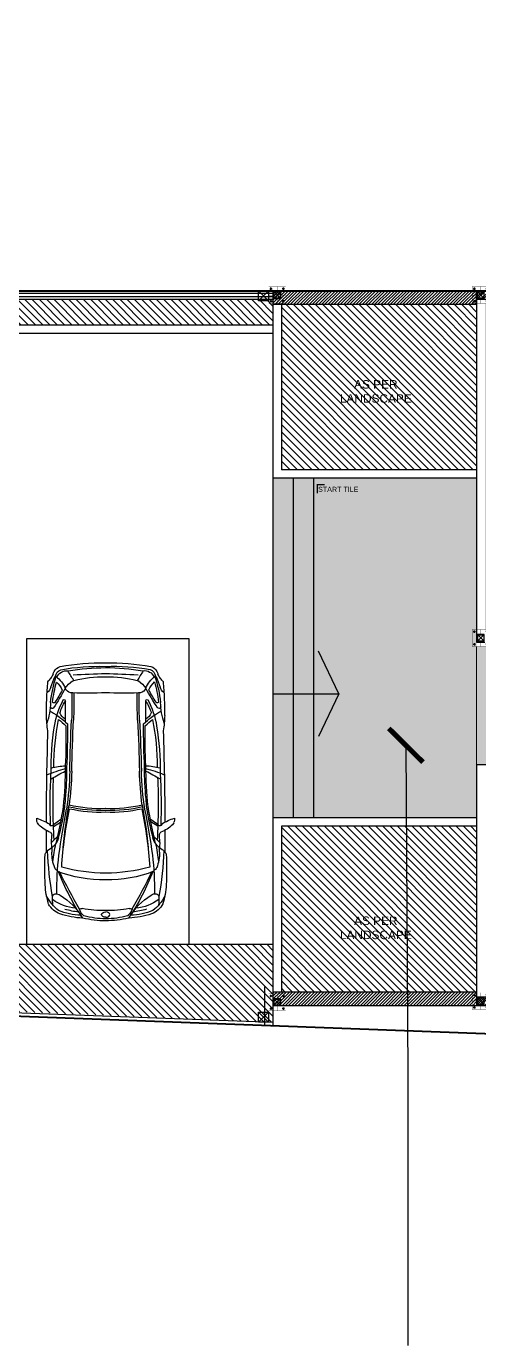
# Model space of a CAD drawing. Header units: metres. Extents: x 494 to 1845, y -666 to 1061.
# Drawn here: x 1685.79 to 1692.46, y 198.57 to 218 of the extents above; entities that cross this region are included whole.
import ezdxf

# ---------------------------------------------------------------- set-up
doc = ezdxf.new("R2010")
doc.units = ezdxf.units.M
doc.header["$MEASUREMENT"] = 0
doc.linetypes.add('1', pattern=[0])
doc.linetypes.add('HIDDEN', pattern=[0.375, 0.25, -0.125])
doc.layers.get('Defpoints').update_dxf_attribs({"color": 12})
for name, color, linetype in [('0 @ 1', 7, 'Continuous'), ('BASE PLATE', 3, 'Continuous'), ('COLUMN', 1, 'Continuous'), ('PLOT - SURVEY', 1, '1'), ('SCPL HIDDEN', 8, 'HIDDEN'), ('TILES', 4, '1'), ('VDA-PARKING', 252, 'Continuous'), ('VDA-TEXT', 250, '1'), ('VDA-WALL BELOW', 8, 'Continuous')]:
    doc.layers.add(name, color=color, linetype=linetype)
for name, color, linetype, lineweight in [('01 WALL', 7, 'Continuous', 25), ('A-Wall Hatch', 8, 'Continuous', 9), ('ARCHITECTURAL COMMENTS', 2, 'Continuous', 30), ('DIMENSION', 8, 'Continuous', 5), ('Grid', 1, 'Continuous', 25), ('SCPL_BOLTS', 11, 'Continuous', 15), ('SCPL_ST PLATE', 222, 'Continuous', 0), ('VDA-HATCH', 8, 'Continuous', 9), ('VDA-WALL', 250, 'Continuous', 25)]:
    doc.layers.add(name, color=color, linetype=linetype, lineweight=lineweight)
doc.styles.add('arial', font='arial.ttf', dxfattribs={"height": 0.3})
doc.styles.add('RS', font='GOTHIC.TTF')
doc.dimstyles.new('SMALL', dxfattribs={"dimtxt": 0.16, "dimasz": 0.05, "dimexe": 0, "dimexo": 0, "dimgap": 0.05, "dimtad": 0, "dimdec": 1, "dimzin": 0, "dimdsep": 46, "dimtxsty": 'RS', "dimblk": 'ARCHTICK', "dimcen": 2.5, "dimclrd": 256, "dimclre": 256, "dimclrt": 5, "dimadec": 0, "dimazin": 0, "dimtfac": 1, "dimtofl": 0, "dimtmove": 0, "dimatfit": 3, "dimldrblk": 'ARCHTICK', "dimfxl": 0, "dimtolj": 1, "dimtzin": 0, "dimarcsym": 0})
doc.dimstyles.new('SMALL-1', dxfattribs={"dimtxt": 0.16, "dimasz": 0.035, "dimexe": 0, "dimexo": 0.1, "dimgap": 0.05, "dimtad": 1, "dimzin": 0, "dimdsep": 46, "dimtxsty": 'RS', "dimblk": 'DOT', "dimcen": 2.5, "dimclrd": 256, "dimclre": 256, "dimclrt": 5, "dimadec": 0, "dimazin": 0, "dimtfac": 1, "dimtdec": 3, "dimtofl": 0, "dimtmove": 0, "dimatfit": 3, "dimfxl": 0, "dimtolj": 1, "dimtzin": 0, "dimarcsym": 0})
pattern_1 = [(315, (290.3067, -66.29624), (0.053916892, 0.053916892), [])]

# ---------------------------------------------------------------- blocks, each defined once
blk = doc.blocks.new('athath')
at = {"layer": 'BASE PLATE', "const_width": 0.004}
blk.add_lwpolyline([(382058.464, 2057488.134), (382058.714, 2057488.134), (382058.714, 2057487.884), (382058.464, 2057487.884)], close=True, dxfattribs=at)
at = {"layer": 'COLUMN', "color": 5, "lineweight": 30}
for p, q in [((382058.639, 2057488.059), (382058.539, 2057487.959)), ((382058.639, 2057487.959), (382058.539, 2057488.059))]:
    blk.add_line(p, q, dxfattribs=at)
blk.add_lwpolyline([(382058.539, 2057488.059), (382058.539, 2057487.959), (382058.639, 2057487.959), (382058.639, 2057488.059)], close=True, dxfattribs=at)
at = {"layer": 'Grid', "color": 5, "const_width": 0.002}
blk.add_lwpolyline([(382058.539, 2057488.059), (382058.639, 2057488.059), (382058.639, 2057487.959), (382058.539, 2057487.959)], close=True, dxfattribs=at)
at = {"layer": 'Grid', "color": 5}
blk.add_lwpolyline([(382058.542, 2057488.056), (382058.636, 2057488.056), (382058.636, 2057487.962), (382058.542, 2057487.962)], close=True, dxfattribs=at)
at = {"layer": 'SCPL HIDDEN'}
for p, q in [((382058.513, 2057488.102), (382058.479, 2057488.102)), ((382058.496, 2057488.119), (382058.496, 2057488.085)), ((382058.665, 2057488.102), (382058.699, 2057488.102)), ((382058.682, 2057488.119), (382058.682, 2057488.085)), ((382058.513, 2057487.916), (382058.479, 2057487.916)), ((382058.496, 2057487.899), (382058.496, 2057487.933)), ((382058.665, 2057487.916), (382058.699, 2057487.916)), ((382058.682, 2057487.899), (382058.682, 2057487.933))]:
    blk.add_line(p, q, dxfattribs=at)
at = {"layer": 'SCPL_BOLTS'}
for centre in [(382058.496, 2057488.102), (382058.682, 2057488.102), (382058.496, 2057487.916), (382058.682, 2057487.916)]:
    blk.add_circle(centre, 0.0103, dxfattribs=at)
at = {"layer": 'SCPL_ST PLATE', "const_width": 0.002}
for points in [[(382058.464, 2057488.012), (382058.464, 2057488.005), (382058.539, 2057488.005), (382058.539, 2057488.012)], [(382058.586, 2057488.134), (382058.593, 2057488.134), (382058.593, 2057488.059), (382058.586, 2057488.059)], [(382058.639, 2057488.005), (382058.639, 2057488.012), (382058.714, 2057488.012), (382058.714, 2057488.005)], [(382058.586, 2057487.884), (382058.593, 2057487.884), (382058.593, 2057487.959), (382058.586, 2057487.959)]]:
    blk.add_lwpolyline(points, close=True, dxfattribs=at)
blk = doc.blocks.new('_ArchTick')
at = {"color": 0, "linetype": 'ByBlock', "const_width": 0.15}
blk.add_lwpolyline([(-0.5, -0.5), (0.5, 0.5)], dxfattribs=at)
blk = doc.blocks.new('P1')
at = {"layer": 'VDA-PARKING'}
for p, q in [((0, 4.5), (2.4, 4.5)), ((0, 0), (0, 4.5)), ((2.4, 4.5), (2.4, 0)), ((2.4, 0), (0, 0))]:
    blk.add_line(p, q, dxfattribs=at)
at = {"layer": 'VDA-PARKING', "color": 8, "extrusion": (1.91705e-10, -0.000389212, 1)}
for p, q in [((0.457, 2.915), (0.372, 3.002, 0)), ((0.372, 3.002), (0.375, 2.898, 0)), ((1.88, 2.913), (1.965, 3.001, 0)), ((1.965, 3.001), (1.962, 2.897, 0)), ((0.399, 2.737), (0.51, 2.657, -0.001)), ((0.4, 2.764), (0.502, 2.7, -0.001)), ((1.937, 2.736), (1.826, 2.656, -0.001)), ((1.936, 2.763), (1.834, 2.699, -0.001))]:
    blk.add_line(p, q, dxfattribs=at)
for centre, radius, start, end in [((3.979, 2.04, -0.002), 3.772, 146.6191, 158.4909), ((0.892, 2.836, -0.002), 1.281, 92.7885, 108.0445), ((-0.027, 4.62, -0.002), 0.994, 301.9765, 329.477), ((1.193, 2.502, -0.002), 1.654, 90.7964, 102.6895), ((0.854, 4.062, -0.002), 0.0196, 105.8288, 154.5794), ((1.168, 2.954, -0.002), 1.171, 89.9376, 105.8288), ((1.143, 2.502, -0.002), 1.654, 77.2008, 89.094), ((1.169, 2.954, -0.002), 1.171, 74.0616, 89.9527), ((1.485, 4.062, -0.002), 0.0196, 25.3109, 74.0616), ((-1.644, 2.045, -0.002), 3.772, 21.3994, 33.2712), ((2.367, 4.618, -0.002), 0.994, 210.4133, 237.9139), ((1.445, 2.835, -0.002), 1.281, 71.8458, 87.1018), ((1.465, 3.555, -0.002), 1.19, 162.8092, 176.6212), ((0.896, 3.476, -0.002), 0.675, 128.5941, 152.2222), ((0.608, 3.758, -0.002), 0.317, 110.9327, 151.9874), ((0.785, 3.3, -0.002), 0.673, 95.1462, 126.3462), ((1.447, 3.82, -0.002), 1.061, 174.3363, 181.1523), ((0.81, 3.224, -0.002), 0.848, 90.5361, 113.2209), ((10.007, -1.278, -0.002), 10.62, 150.2954, 153.6878), ((0.971, 2.551, -0.002), 1.49, 97.7176, 105.6573), ((0.993, 3.911, -0.002), 0.223, 134.4498, 160.8123), ((0.808, 4.013, -0.002), 0.0381, 227.7847, 248.458), ((0.814, 4.029, -0.002), 0.055, 248.458, 280.7122), ((1.147, 2.268, -0.002), 1.736, 89.2525, 100.7122), ((1.189, 2.268, -0.002), 1.736, 79.1781, 90.6378), ((1.346, 3.911, -0.002), 0.223, 19.0781, 45.4406), ((1.525, 4.028, -0.002), 0.055, 259.1781, 291.4323), ((1.528, 3.224, -0.002), 0.848, 66.6694, 89.3542), ((1.531, 4.012, -0.002), 0.0381, 291.4323, 312.1056), ((-7.678, -1.261, -0.002), 10.62, 26.2026, 29.5949), ((1.365, 2.551, -0.002), 1.49, 74.2331, 82.1727), ((1.552, 3.299, -0.002), 0.673, 53.5441, 84.7441), ((1.731, 3.757, -0.002), 0.317, 27.903, 68.9577), ((1.442, 3.476, -0.002), 0.675, 27.6681, 51.2962), ((0.891, 3.82, -0.002), 1.061, 358.738, 5.554), ((0.873, 3.556, -0.002), 1.19, 3.2691, 17.0812), ((5.141, 2.935, -0.002), 4.832, 169.7118, 177.7895), ((0.428, 3.799, -0.002), 0.0412, 181.1523, 223.466), ((0.428, 3.8, -0.002), 0.0425, 223.466, 263.2575), ((0.436, 3.868, -0.002), 0.11, 263.2575, 304.968), ((5.169, 3.714, -0.002), 4.719, 179.4645, 186.3924), ((1.902, 3.866, -0.002), 0.11, 234.9223, 276.6328), ((-2.831, 3.722, -0.002), 4.719, 353.4979, 0.4259), ((1.91, 3.799, -0.002), 0.0425, 276.6328, 316.4243), ((1.911, 3.798, -0.002), 0.0412, 316.4243, 358.738), ((-2.804, 2.943, -0.002), 4.832, 2.1008, 10.1785), ((4.147, 3.397, -0.002), 3.876, 176.6212, 183.2691), ((1.125, 1.705, -0.002), 1.846, 88.6326, 111.1512), ((1.21, 1.705, -0.002), 1.846, 68.7391, 91.2578), ((-1.809, 3.403, -0.002), 3.876, 356.6212, 3.2691), ((0.932, 3.164, -0.002), 0.555, 157.786, 182.1379), ((0.476, 3.352, -0.002), 0.0629, 105.3626, 159.257), ((1.192, 0.807, -0.002), 2.646, 90.5448, 104.7008), ((6.442, 3.729, -0.002), 5.932, 183.502, 191.8762), ((1.141, 0.807, -0.002), 2.646, 75.1895, 89.3455), ((-4.103, 3.739, -0.002), 5.932, 348.0141, 356.3884), ((1.861, 3.35, -0.002), 0.0629, 20.6333, 74.5277), ((1.406, 3.164, -0.002), 0.555, 357.7524, 22.1043), ((0.313, 3.178, -0.002), 0.0364, 183.2691, 243.959), ((45.639, 2.786, -0.002), 45.343, 179.5461, 179.9508), ((0.138, 2.799, -0.002), 0.367, 30.9223, 61.7196), ((-1.043, 3.102, -0.002), 1.42, 359.0121, 1.6745), ((3.362, 3.632, -0.002), 2.992, 186.6719, 191.854), ((13.664, 5.043, -0.002), 13.314, 188.0072, 190.9665), ((6.504, 3.585, -0.002), 5.983, 184.0252, 190.9208), ((-4.166, 3.595, -0.002), 5.983, 348.9695, 355.8651), ((-11.323, 5.067, -0.002), 13.314, 348.9238, 351.8832), ((2.198, 2.797, -0.002), 0.367, 118.1707, 148.968), ((-1.023, 3.636, -0.002), 2.992, 348.0363, 353.2184), ((3.38, 3.098, -0.002), 1.42, 178.2158, 180.8782), ((2.024, 3.176, -0.002), 0.0364, 295.9313, 356.6212), ((-43.302, 2.871, -0.002), 45.343, 359.9396, 0.3443), ((8.8, 2.423, -0.002), 8.449, 175.5592, 176.0701), ((8.8, 2.423, -0.002), 8.407, 176.3245, 182.5982), ((-6.681, 1.307, -0.002), 7.317, 9.1773, 13.5155), ((0.333, 2.915, -0.002), 0.141, 8.5366, 30.9223), ((-3.983, 1.826, -0.002), 4.59, 8.3046, 13.985), ((6.318, 1.817, -0.002), 4.59, 165.9053, 171.5858), ((9.015, 1.292, -0.002), 7.317, 166.3748, 170.713), ((2.004, 2.913, -0.002), 0.141, 148.968, 171.3537), ((-6.464, 2.438, -0.002), 8.407, 357.2921, 3.5658), ((-6.464, 2.438, -0.002), 8.449, 3.8202, 4.3312), ((-0.113, 3.49, -0.002), 0.886, 287.5165, 300.6693), ((0.253, 2.672, -0.002), 0.0985, 134.2764, 156.896), ((0.535, 2.383, -0.002), 0.503, 111.1835, 134.2764), ((0.374, 2.724, -0.002), 0.0351, 106.1063, 174.2179), ((8.8, 2.423, -0.002), 8.449, 177.747, 183.0015), ((0.334, 2.889, -0.002), 0.0423, 298.0014, 12.5995), ((0.361, 2.713, -0.002), 0.045, 32.507, 86.2001), ((1.975, 2.711, -0.002), 0.045, 93.6902, 147.3833), ((2.003, 2.887, -0.002), 0.0423, 167.2908, 241.8889), ((1.962, 2.722, -0.002), 0.0351, 5.6724, 73.784), ((-6.464, 2.438, -0.002), 8.449, 356.8888, 2.1433), ((1.8, 2.381, -0.002), 0.503, 45.614, 68.7069), ((2.451, 3.487, -0.002), 0.886, 239.221, 252.3738), ((2.083, 2.671, -0.002), 0.0985, 22.9943, 45.614), ((0.227, 2.664, -0.002), 0.0753, 171.1277, 194.9458), ((0.298, 2.653, -0.002), 0.148, 156.896, 171.1277), ((45.639, 2.786, -0.002), 45.343, 180.1043, 181.8068), ((1.086, 0.468, -0.002), 2.063, 87.7114, 102.9428), ((1.086, 0.468, -0.002), 2.09, 87.7114, 102.4204), ((1.247, 0.468, -0.002), 2.09, 77.4699, 92.1789), ((1.247, 0.468, -0.002), 2.063, 76.9476, 92.1789), ((-43.302, 2.871, -0.002), 45.343, 358.0836, 359.786), ((2.038, 2.651, -0.002), 0.148, 8.7626, 22.9943), ((2.11, 2.662, -0.002), 0.0753, 344.9445, 8.7626), ((-5.472, 1.855, -0.002), 6.046, 0.1688, 5.8765), ((-0.687, 2.308, -0.002), 1.26, 2.2889, 8.3046), ((-3.708, 1.941, -0.002), 4.301, 359.5019, 5.5659), ((-4.006, 1.842, -0.002), 4.647, 1.3507, 8.2676), ((1.086, 0.468, -0.002), 2.036, 87.7114, 102.9428), ((-4.006, 1.842, -0.002), 4.676, 1.3507, 7.4904), ((1.247, 0.468, -0.002), 2.036, 76.9476, 92.1789), ((6.341, 1.832, -0.002), 4.676, 172.3999, 178.5396), ((6.341, 1.832, -0.002), 4.647, 171.6227, 178.5396), ((6.043, 1.931, -0.002), 4.301, 174.3244, 180.3885), ((7.807, 1.843, -0.002), 6.046, 174.0138, 179.7216), ((3.023, 2.304, -0.002), 1.26, 171.5858, 177.6014), ((0.992, 3.555, -0.002), 1.695, 245.9927, 255.8566), ((4.377, 1.926, -0.002), 4.014, 179.2139, 189.1558), ((5.36, 10.986, -0.002), 10.226, 240.7633, 242.0874), ((34.924, 2.76, -0.002), 34.294, 181.3507, 182.611), ((34.924, 2.76, -0.002), 34.265, 181.3507, 182.611), ((-32.587, 2.825, -0.002), 34.265, 357.2793, 358.5396), ((-32.587, 2.825, -0.002), 34.294, 357.2793, 358.5396), ((1.346, 3.555, -0.002), 1.695, 284.0337, 293.8977), ((-3.008, 10.994, -0.002), 10.226, 297.8029, 299.127), ((-2.042, 1.932, -0.002), 4.014, 350.7346, 0.6765), ((0.583, 2.65, -0.002), 0.777, 253.7364, 269.5106), ((4.377, 1.926, -0.002), 3.972, 180.4609, 190.6811), ((-6.484, 1.488, -0.002), 7.068, 358.3294, 3.127), ((-10.7, 1.341, -0.002), 11.306, 359.5686, 2.8492), ((13.034, 1.319, -0.002), 11.306, 177.0411, 180.3217), ((8.818, 1.473, -0.002), 7.068, 176.7634, 181.561), ((1.753, 2.649, -0.002), 0.777, 270.3798, 286.154), ((-2.042, 1.932, -0.002), 3.972, 349.2092, 359.4294), ((1.463, 1.129, -0.002), 1.167, 168.784, 179.7571), ((-0.615, 0.928, -0.002), 0.97, 0.6767, 19.1399), ((-0.278, 2.179, -0.002), 1.278, 300.4154, 313.7356), ((1.623, 1.482, -0.002), 1.225, 189.1558, 208.271), ((-0.278, 2.179, -0.002), 1.243, 307.1982, 313.7356), ((0.654, 1.033, -0.002), 0.171, 118.3286, 159.3503), ((-12.347, 0.991, -0.002), 12.921, 359.6859, 1.0381), ((-5.042, 0.938, -0.002), 5.714, 358.5996, 2.611), ((-5.042, 0.938, -0.002), 5.742, 358.5996, 2.611), ((7.375, 0.926, -0.002), 5.742, 177.2793, 181.2907), ((7.375, 0.926, -0.002), 5.714, 177.2793, 181.2907), ((2.613, 2.177, -0.002), 1.278, 226.1547, 239.4749), ((2.613, 2.177, -0.002), 1.243, 226.1547, 232.6921), ((14.68, 0.966, -0.002), 12.921, 178.8522, 180.2044), ((1.679, 1.032, -0.002), 0.171, 20.54, 61.5618), ((0.711, 1.483, -0.002), 1.225, 331.6193, 350.7346), ((2.948, 0.924, -0.002), 0.97, 160.7504, 179.2136), ((0.871, 1.13, -0.002), 1.167, 0.1332, 11.1064), ((5.805, 1.106, -0.002), 5.509, 179.7094, 184.7553), ((0.352, 1.107, -0.002), 0.0337, 256.8846, 300.4154), ((0.379, 1.002, -0.002), 0.0266, 25.509, 177.7485), ((-3.243, -1.358, -0.002), 4.35, 28.6909, 33.1306), ((0.996, 1.222, -0.002), 0.518, 194.3115, 215.4978), ((1.337, 1.221, -0.002), 0.518, 324.3925, 345.5789), ((5.572, -1.366, -0.002), 4.35, 146.7597, 151.1994), ((1.954, 1, -0.002), 0.0266, 2.1418, 154.3813), ((1.981, 1.105, -0.002), 0.0337, 239.4749, 283.0057), ((-3.472, 1.115, -0.002), 5.509, 355.135, 0.1809), ((0.223, 0.675, -0.002), 0.144, 16.0333, 55.489), ((2.377, 1.174, -0.002), 2.035, 186.6303, 197.6651), ((0.405, 0.926, -0.002), 0.0203, 37.9978, 157.2904), ((2.377, 1.174, -0.002), 2.005, 186.9029, 195.509), ((-3.243, -1.358, -0.002), 4.324, 29.2693, 32.0689), ((0.557, 0.915, -0.002), 0.0181, 226.6705, 17.8126), ((0.678, 0.684, -0.002), 0.115, 103.9926, 156.2586), ((0.981, -1.842, -0.002), 2.658, 96.4482, 97.1481), ((0.886, -3.46, -0.002), 4.264, 86.2314, 92.7421), ((1.439, -3.46, -0.002), 4.264, 87.1483, 93.6589), ((1.347, -1.842, -0.002), 2.658, 82.7423, 83.4421), ((1.655, 0.683, -0.002), 0.115, 23.6318, 75.8978), ((1.776, 0.914, -0.002), 0.0181, 162.0778, 313.2199), ((5.572, -1.366, -0.002), 4.324, 147.8214, 150.621), ((-0.043, 1.177, -0.002), 2.005, 344.3813, 352.9874), ((-0.043, 1.177, -0.002), 2.035, 342.2252, 353.26), ((1.928, 0.924, -0.002), 0.0203, 22.6, 141.8925), ((2.109, 0.673, -0.002), 0.144, 124.4013, 163.857), ((0.352, 0.647, -0.002), 0.0371, 175.8933, 221.9107), ((-0.162, 0.186, -0.002), 0.653, 36.1973, 41.9107), ((1.235, 0.966, -0.002), 0.909, 196.0333, 206.548), ((0.198, 0.882, -0.002), 0.404, 306.4094, 337.9574), ((0.13, 0.952, -0.002), 0.445, 315.1666, 333.9155), ((0.95, 0.994, -0.002), 0.461, 214.9668, 233.8282), ((1.919, -0.221, -0.002), 1.479, 145.5828, 151.9919), ((0.723, 0.713, -0.002), 0.101, 243.4254, 256.4704), ((1.15, 2.486, -0.002), 1.925, 256.4704, 270.4915), ((1.186, 2.486, -0.002), 1.925, 269.3988, 283.4199), ((1.61, 0.712, -0.002), 0.101, 283.4199, 296.4649), ((0.412, -0.22, -0.002), 1.479, 27.8985, 34.3076), ((1.383, 0.994, -0.002), 0.461, 306.0621, 324.9235), ((2.135, 0.88, -0.002), 0.404, 201.9329, 233.4809), ((2.204, 0.95, -0.002), 0.445, 205.9748, 224.7237), ((1.098, 0.966, -0.002), 0.909, 333.3424, 343.857), ((2.493, 0.184, -0.002), 0.653, 137.9796, 143.693), ((1.981, 0.646, -0.002), 0.0371, 317.9796, 3.997), ((0.179, 0.435, -0.002), 0.231, 22.2754, 36.1973), ((0.916, 0.737, -0.002), 0.565, 202.2754, 206.4697), ((0.542, 0.551, -0.002), 0.148, 206.4697, 252.5916), ((0.431, 0.564, -0.002), 0.0098, 206.548, 314.9442), ((0.546, 0.567, -0.002), 0.117, 186.5016, 251.2604), ((0.593, 0.626, -0.002), 0.155, 202.7449, 277.7681), ((1.103, 3.659, -0.002), 3.304, 259.4521, 271.0928), ((1.069, 3.559, -0.002), 3.153, 259.7507, 271.7624), ((1.197, 3.995, -0.002), 3.57, 260.5978, 269.5043), ((40.602, 1047.071, -0.002), 1047.302, 267.81584, 267.842045), ((-36.266, 1047.145, -0.002), 1047.302, 272.048285, 272.07449), ((1.142, 3.995, -0.002), 3.57, 270.386, 279.2926), ((1.269, 3.558, -0.002), 3.153, 268.1279, 280.1396), ((1.236, 3.658, -0.002), 3.304, 268.7975, 280.4382), ((1.74, 0.625, -0.002), 0.155, 262.1222, 337.1454), ((1.787, 0.566, -0.002), 0.117, 288.63, 353.3887), ((1.79, 0.55, -0.002), 0.148, 287.2987, 333.4207), ((1.902, 0.562, -0.002), 0.0098, 224.9461, 333.3424), ((1.417, 0.737, -0.002), 0.565, 333.4207, 337.6149), ((2.153, 0.434, -0.002), 0.231, 143.693, 157.6149)]:
    blk.add_arc(centre, radius, start, end, dxfattribs=at)
blk.add_ellipse((1.17, 4.063), major_axis=(-0.0606, -0.0003, 0), ratio=0.652487, start_param=4.708193, end_param=7.849785, dxfattribs=at)
at = {"layer": 'VDA-PARKING', "color": 8, "extrusion": (-1.91705e-10, 0.000389212, -1)}
blk.add_ellipse((1.17, 4.063), major_axis=(0.0606, -0.0004, 0), ratio=0.652487, start_param=4.708193, end_param=7.849785, dxfattribs=at)
blk = doc.blocks.new('_Dot')
at = {"color": 0, "linetype": 'ByBlock', "lineweight": -2}
blk.add_line((-0.5, 0), (-1, 0), dxfattribs=at)
at = {"color": 0, "linetype": 'ByBlock', "const_width": 0.5}
blk.add_lwpolyline([(-0.25, 0, 1), (0.25, 0, 1)], format="xyb", close=True, dxfattribs=at)
blk = doc.blocks.new('*D330')
at = {"layer": 'Defpoints', "color": 0, "transparency": 16777216}
for p in [(-0.225, 0.225), (0.225, 0.274), (0.225, 0.225)]:
    blk.add_point(p, dxfattribs=at)
at = {"layer": 'DIMENSION', "lineweight": -2, "transparency": 16777216}
for p, q in [((-0.225, 0.274), (-0.225, 0.274)), ((-0.19, 0.274), (0.19, 0.274)), ((0.225, 0.274), (0.225, 0.274)), ((0.225, 0.274), (0.775, 0.274))]:
    blk.add_line(p, q, dxfattribs=at)
at = {"layer": 'DIMENSION', "lineweight": -2, "transparency": 16777216, "xscale": 0.035, "yscale": 0.035, "zscale": 0.035, "rotation": 180}
blk.add_blockref('_Dot', (-0.225, 0.274), dxfattribs=at)
at = {"layer": 'DIMENSION', "lineweight": -2, "transparency": 16777216, "xscale": 0.035, "yscale": 0.035, "zscale": 0.035}
blk.add_blockref('_Dot', (0.225, 0.274), dxfattribs=at)
at = {"layer": 'DIMENSION', "color": 5, "transparency": 16777216, "insert": (0.518, 0.408), "char_height": 0.16, "attachment_point": 5, "style": 'RS'}
blk.add_mtext('\\A1;0.45', dxfattribs=at)
blk = doc.blocks.new('*D331')
at = {"layer": 'Defpoints', "color": 0, "transparency": 16777216}
for p in [(0.225, 0.225), (0.225, -0.225), (0.311, -0.225)]:
    blk.add_point(p, dxfattribs=at)
at = {"layer": 'DIMENSION', "lineweight": -2, "transparency": 16777216}
for p, q in [((0.311, 0.225), (0.311, 0.225)), ((0.311, 0.19), (0.311, -0.19)), ((0.311, -0.225), (0.311, -0.225)), ((0.311, -0.225), (0.311, -0.775))]:
    blk.add_line(p, q, dxfattribs=at)
at = {"layer": 'DIMENSION', "lineweight": -2, "transparency": 16777216, "xscale": 0.035, "yscale": 0.035, "zscale": 0.035}
for p, rotation in [((0.311, 0.225), 90), ((0.311, -0.225), 270)]:
    blk.add_blockref('_Dot', p, dxfattribs=dict(at, rotation=rotation))
at = {"layer": 'DIMENSION', "color": 5, "transparency": 16777216, "insert": (0.177, -0.518), "char_height": 0.16, "attachment_point": 5, "rotation": 90, "style": 'RS'}
blk.add_mtext('\\A1;0.45', dxfattribs=at)
blk = doc.blocks.new('zw$E9AB')
at = {"layer": 'COLUMN', "lineweight": 30}
blk.add_lwpolyline([(0, 0.15), (0.15, 0.15), (0.15, 0), (0, 0)], close=True, dxfattribs=at)
at = {"layer": 'VDA-WALL BELOW'}
for p, q in [((0, 0), (0.15, 0.15)), ((0.15, 0), (0, 0.15))]:
    blk.add_line(p, q, dxfattribs=at)
blk = doc.blocks.new('dasfdsfffffffff')
at = {"layer": 'VDA-WALL', "lineweight": 30}
blk.add_lwpolyline([(-0.225, 0.225), (0.225, 0.225), (0.225, -0.225), (-0.225, -0.225)], close=True, dxfattribs=at)
at = {"layer": 'VDA-WALL BELOW'}
for p, q in [((0.225, -0.225), (-0.225, 0.225)), ((-0.225, -0.225), (0.225, 0.225))]:
    blk.add_line(p, q, dxfattribs=at)
at = {"layer": 'DIMENSION', "color": 4}
for p1, p2, distance, picture, middle in [((-0.225, 0.225), (0.225, 0.225), 0.049, '*D330', (0.518, 0.408)), ((0.225, 0.225), (0.225, -0.225), 0.086, '*D331', (0.177, -0.518))]:
    dim = blk.add_aligned_dim(p1=p1, p2=p2, distance=distance, dimstyle='SMALL-1', dxfattribs=at)
    dim.commit()
    dim.dimension.update_dxf_attribs({"geometry": picture, "text_midpoint": middle})
blk = doc.blocks.new('dsfaaaaaa')
at = {"color": 4}
for name, p in [('dasfdsfffffffff', (-0.12, 0.225)), ('zw$E9AB', (4.571, 0.3)), ('zw$E9AB', (9.337, 0.3)), ('zw$E9AB', (14.103, 0.3)), ('zw$E9AB', (18.869, 0.3)), ('dasfdsfffffffff', (-0.12, -9.63)), ('zw$E9AB', (4.571, -9.91)), ('zw$E9AB', (9.337, -10.014)), ('zw$E9AB', (14.103, -10.142)), ('zw$E9AB', (18.869, -10.324))]:
    blk.add_blockref(name, p, dxfattribs=at)
blk = doc.blocks.new('zw$B4CD')
at = {"layer": '0 @ 1', "color": 253}
blk.add_blockref('dsfaaaaaa', (-37.132, 2.925), dxfattribs=at)

msp = doc.modelspace()

# ---------------------------------------------------------------- hatches: boundary and pattern name
at = {"layer": 'A-Wall Hatch'}
h = msp.add_hatch(dxfattribs=at)
h.set_pattern_fill('ANSI31', color=62, scale=0.61, angle=270)
h.set_pattern_definition(pattern_1)
h.paths.add_polyline_path([(1670.4469, 203.8442), (1670.4469, 204.484), (1689.4239, 204.484), (1689.4258, 203.3352), (1683.0729, 203.5975)])
h.paths.add_polyline_path([(1689.5489, 203.784), (1692.4239, 203.784), (1692.4239, 206.2215), (1689.5489, 206.2215)])
h.paths.add_polyline_path([(1689.5489, 211.4715), (1689.5489, 213.909), (1692.4239, 213.909), (1692.4239, 211.4715)])
h.paths.add_polyline_path([(1730.5943, 214.9341), (1737.8239, 214.9341), (1737.8171, 215.8556)])
h.paths.add_polyline_path([(1737.8239, 215.8023), (1741.8489, 215.8023), (1741.8489, 216.37), (1737.8171, 215.8556)])
h.paths.add_polyline_path([(1668.9447, 213.609), (1669.9969, 213.609), (1669.9969, 214.109), (1669.0276, 214.109)])
h.paths.add_polyline_path([(1669.9969, 209.484), (1669.9969, 203.8039), (1668.2253, 203.842), (1668.3257, 206.8645), (1668.5549, 209.484)])
h = msp.add_hatch(dxfattribs=at)
h.set_pattern_fill('ANSI31', color=62, scale=0.61, angle=270)
h.set_pattern_definition(pattern_1)
h.paths.add_polyline_path([(1670.4469, 213.609), (1689.4239, 213.609), (1689.4239, 213.984), (1670.4469, 213.984)])
at = {"layer": 'ARCHITECTURAL COMMENTS', "true_color": 0xc7c8ca}
h = msp.add_hatch(color=9, dxfattribs=at)
h.dxf.hatch_style = 1
h.paths.add_polyline_path([(1692.4239, 211.3465), (1689.4239, 211.3465), (1689.4239, 206.3465), (1692.4239, 206.3465)])
at = {"layer": 'VDA-HATCH'}
h = msp.add_hatch(dxfattribs=at)
h.set_pattern_fill('ANSI32', color=256, scale=0.17)
h.set_pattern_definition([(45, (290.3067, -66.29624), (-0.0450780573, 0.0450780573), []), (45, (290.336754, -66.29624), (-0.0450780573, 0.0450780573), [])])
h.paths.add_polyline_path([(1741.9739, 216.386), (1741.9728, 216.5118), (1723.1395, 214.109), (1692.4239, 214.109), (1692.4239, 213.984), (1723.1475, 213.984)])
h.paths.add_polyline_path([(1718.6989, 202.684), (1718.6989, 202.809), (1719.6739, 202.809), (1719.6739, 207.134), (1719.7989, 207.134), (1719.7989, 202.809), (1725.6239, 202.809), (1725.6239, 207.009), (1720.9989, 207.009), (1720.9989, 207.134), (1725.7489, 207.134), (1725.7489, 202.684)])
h.paths.add_polyline_path([(1703.3489, 203.709), (1703.3489, 207.134), (1703.4739, 207.134), (1703.4739, 203.584), (1698.8395, 203.584), (1698.8395, 203.709)])
h.paths.add_polyline_path([(1704.6739, 203.584), (1704.6739, 203.709), (1705.5489, 203.709), (1705.5489, 207.134), (1705.6114, 207.134), (1705.6739, 207.134), (1705.6739, 203.709), (1706.2989, 203.709), (1706.2989, 203.584)])
h.paths.add_polyline_path([(1710.6739, 203.584), (1710.6739, 203.709), (1711.1989, 203.709), (1711.1989, 207.134), (1711.3239, 207.134), (1711.3239, 203.709), (1712.0489, 203.709), (1712.0489, 203.584)])
h.paths.add_polyline_path([(1707.7989, 203.584), (1707.7989, 203.709), (1708.3739, 203.709), (1708.3739, 207.134), (1708.4989, 207.134), (1708.4989, 203.709), (1709.1739, 203.709), (1709.1739, 203.584)])
h.paths.add_polyline_path([(1713.5489, 203.584), (1713.5489, 203.709), (1714.0239, 203.709), (1714.0239, 207.134), (1714.1489, 207.134), (1714.1489, 203.584)])
h.paths.add_polyline_path([(1747.0439, 212.8966), (1747.0439, 212.9841), (1747.7689, 212.9841), (1747.7689, 212.8591), (1747.1689, 212.8591), (1747.1689, 211.6591), (1747.0439, 211.6591)])
h.paths.add_polyline_path([(1744.2375, 216.8008), (1745.1922, 216.9226), (1745.3658, 216.9447), (1745.3924, 216.9481), (1746.2495, 217.0575), (1746.2653, 216.9335), (1744.2534, 216.6768)])
h.paths.add_polyline_path([(1749.5689, 217.481), (1749.6939, 217.481), (1749.6939, 212.5591), (1749.5689, 212.5591)])
h.paths.add_polyline_path([(1692.4239, 203.709), (1697.0395, 203.709), (1697.0395, 203.584), (1692.4239, 203.584)])
h.paths.add_polyline_path([(1748.035, 217.2853), (1748.0509, 217.1613), (1749.5689, 217.355), (1749.5689, 217.481)])
h.paths.add_polyline_path([(1727.2489, 203.084), (1727.2489, 206.109), (1727.3739, 206.109), (1727.3739, 203.084)])
h.paths.add_polyline_path([(1727.0989, 207.009), (1727.0989, 207.134), (1729.7489, 207.134), (1729.7489, 207.009)])
h.paths.add_polyline_path([(1729.7489, 204.8341), (1729.8739, 204.8341), (1729.8739, 202.684), (1729.7489, 202.684)])
h.paths.add_polyline_path([(1748.5189, 212.8591), (1748.5189, 212.9841), (1749.5689, 212.9841), (1749.5689, 212.8591)])
h.paths.add_polyline_path([(1728.7239, 204.559), (1729.7489, 204.559), (1729.7489, 204.684), (1728.7239, 204.684)])
h.paths.add_polyline_path([(1714.0239, 202.684), (1714.0239, 202.809), (1714.8989, 202.809), (1714.8989, 202.684)])
h.paths.add_polyline_path([(1716.3989, 202.684), (1716.3989, 202.809), (1717.1989, 202.809), (1717.1989, 202.684)])
h.paths.add_polyline_path([(1714.0239, 203.584), (1714.0239, 202.809), (1714.1489, 202.809), (1714.1489, 203.584)])
h.paths.add_polyline_path([(1726.4989, 204.109), (1727.2489, 204.109), (1727.2489, 204.234), (1726.4989, 204.234)])
h.paths.add_polyline_path([(1741.9739, 216.512), (1741.9739, 216.386), (1742.4678, 216.449), (1742.452, 216.573)])
h.paths.add_polyline_path([(1728.7239, 203.084), (1728.7239, 203.809), (1728.8489, 203.809), (1728.8489, 203.084)])
h.paths.add_polyline_path([(1726.6489, 205.7319), (1727.2489, 205.7319), (1727.2489, 205.8569), (1726.6489, 205.8569)])
h.paths.add_polyline_path([(1726.7989, 203.084), (1726.7989, 203.209), (1727.2489, 203.209), (1727.2489, 203.084)])
h.paths.add_polyline_path([(1725.7489, 203.084), (1725.7489, 203.209), (1726.1989, 203.209), (1726.1989, 203.084)])
h.paths.add_polyline_path([(1739.2989, 212.5591), (1739.4239, 212.5591), (1739.4239, 212.9841), (1739.2989, 212.9841), (1739.2989, 212.5591)])
h.paths.add_polyline_path([(1741.8489, 212.5591), (1741.8489, 212.9841), (1741.9739, 212.9841), (1741.9739, 212.5591)])
h.paths.add_polyline_path([(1744.6689, 212.5591), (1744.6689, 212.9841), (1744.7939, 212.9841), (1744.7939, 212.5591), (1744.6689, 212.5591)])
h.paths.add_polyline_path([(1728.7239, 203.084), (1728.3489, 203.084), (1728.3489, 203.209), (1728.7239, 203.209)])
h.paths.add_polyline_path([(1727.3739, 203.084), (1727.3739, 203.209), (1727.7489, 203.209), (1727.7489, 203.084)])
h.paths.add_polyline_path([(1749.5689, 211.6591), (1749.6939, 211.6591), (1749.6939, 211.9591), (1749.5689, 211.9591)])
h.paths.add_polyline_path([(1728.8489, 203.084), (1728.8489, 203.209), (1728.9989, 203.209), (1728.9989, 203.084)])
h.paths.add_polyline_path([(1729.7489, 203.084), (1729.5989, 203.084), (1729.5989, 203.209), (1729.7489, 203.209)])
at = {"layer": 'VDA-HATCH', "true_color": 0xfcf1d4}
h = msp.add_hatch(color=7, dxfattribs=at)
h.dxf.hatch_style = 1
h.paths.add_polyline_path([(1702.1489, 208.934), (1702.1489, 212.534), (1696.1489, 212.534), (1696.1489, 208.934)], flags=16)
h.paths.add_polyline_path([(1722.1989, 208.934), (1725.7989, 208.934), (1725.7989, 211.934), (1722.1989, 211.934)], flags=16)
h.paths.add_polyline_path([(1723.2725, 213.9215), (1723.0225, 213.9215), (1723.0225, 213.984), (1719.7989, 213.984), (1719.7989, 208.634), (1719.7989, 207.434), (1719.7989, 207.134), (1723.0225, 207.134), (1723.2725, 207.134), (1725.5614, 207.134), (1725.7489, 207.134), (1725.7489, 206.9465), (1725.7489, 205.8569), (1727.2489, 205.8569), (1727.2489, 206.1087), (1727.3741, 206.1092), (1727.3737, 207.0089), (1727.0989, 207.009), (1727.0989, 207.134), (1729.7489, 207.134), (1729.7489, 208.4091), (1727.9489, 208.4091), (1727.9489, 208.5091), (1729.7489, 208.5091), (1729.7489, 208.8715), (1729.7489, 209.1215), (1729.7489, 209.8091), (1727.9489, 209.8091), (1727.9489, 209.9091), (1729.7489, 209.9091), (1729.7489, 209.9966), (1729.7489, 210.2466), (1729.7489, 211.2091), (1727.9489, 211.2091), (1727.9489, 211.3091), (1729.7489, 211.3091), (1729.7489, 212.6091), (1727.9489, 212.6091), (1727.9489, 212.7091), (1731.199, 212.7091), (1731.199, 213.0466), (1731.199, 213.3091), (1731.199, 213.3091), (1737.9489, 213.3091), (1737.9489, 211.3841), (1739.2989, 211.3841), (1739.2989, 212.7932), (1739.2989, 212.9841), (1739.4239, 212.9841), (1739.4239, 212.7932), (1739.4239, 212.5591), (1741.8489, 212.5591), (1741.8489, 212.9841), (1741.9114, 212.9841), (1741.9114, 214.1841), (1741.8489, 214.1841), (1741.8489, 215.6773), (1737.9489, 215.6773), (1737.9489, 214.8091), (1737.9489, 214.8091), (1729.3989, 214.8091), (1729.3989, 214.7732), (1725.8114, 214.3247), (1725.8114, 214.2511), (1725.5614, 214.2511), (1725.5614, 214.2912), (1723.2725, 213.9535)])
h.paths.add_polyline_path([(1701.0552, 207.134), (1701.0552, 207.1965), (1701.3052, 207.1965), (1701.3052, 207.134), (1705.5498, 207.134), (1705.5498, 207.434), (1705.5498, 208.634), (1705.5489, 208.634), (1705.5489, 213.9215), (1705.4864, 213.9215), (1705.4864, 213.984), (1701.3052, 213.984), (1701.3052, 213.9215), (1701.0552, 213.9215), (1701.0552, 213.984), (1696.8739, 213.984), (1696.8739, 213.9215), (1696.6239, 213.9215), (1696.6239, 213.984), (1692.6114, 213.984), (1692.6114, 213.9215), (1692.5489, 213.9215), (1692.5489, 209.1215), (1692.6114, 209.1215), (1692.6114, 208.8715), (1692.4239, 208.8715), (1692.4239, 207.134), (1696.6239, 207.134), (1696.6239, 207.1965), (1696.8739, 207.1965), (1696.8739, 207.134)])
h.paths.add_polyline_path([(1719.4989, 208.634), (1705.8498, 208.634), (1705.8498, 207.434), (1719.4989, 207.434)])
at = {"layer": 'VDA-HATCH'}
h = msp.add_hatch(dxfattribs=at)
h.set_pattern_fill('ANSI31', color=256, scale=0.26)
h.set_pattern_definition([(45, (290.306702, -66.296242), (-0.0229809704, 0.0229809704), [])])
h.paths.add_polyline_path([(1689.4239, 214.109), (1689.4239, 213.909), (1692.4239, 213.909), (1692.4239, 214.109)])
h.paths.add_polyline_path([(1689.4239, 203.584), (1692.4239, 203.584), (1692.4239, 203.709), (1692.4239, 203.784), (1689.4239, 203.784)])

# ---------------------------------------------------------------- linework, layer by layer
at = {"layer": '01 WALL', "color": 23, "const_width": 0.02}
msp.add_lwpolyline([(1690.1866, 211.2527), (1690.0775, 211.2527), (1690.0775, 211.1239)], dxfattribs=at)
at = {"layer": 'PLOT - SURVEY', "color": 250, "linetype": 'Continuous', "lineweight": 40}
msp.add_line((1669.0069, 214.109), (1723.1395, 214.109), dxfattribs=at)
msp.add_lwpolyline([(1669.6969, 221.1412), (1669.2803, 215.6328), (1668.8836, 213.2405), (1668.3257, 206.8645), (1668.2253, 203.842), (1683.0713, 203.5225), (1715.9592, 202.2942), (1752.3552, 202.0427)], dxfattribs=at)
at = {"layer": 'TILES', "color": 143, "linetype": 'Continuous', "lineweight": 5}
msp.add_line((1692.4239, 208.8715), (1692.4239, 206.3465), dxfattribs=at)
at = {"layer": 'VDA-TEXT', "lineweight": -3}
for p, q in [((1690.3968, 208.172), (1690.0968, 208.8022)), ((1689.4239, 208.172), (1690.3968, 208.172)), ((1690.3968, 208.172), (1690.0968, 207.5419))]:
    msp.add_line(p, q, dxfattribs=at)
at = {"layer": 'VDA-WALL'}
for p, q in [((1669.9969, 214.109), (1723.1395, 214.109)), ((1692.4239, 213.984), (1723.1475, 213.984)), ((1689.4239, 211.3465), (1689.4239, 206.3465)), ((1689.7239, 211.3465), (1689.7239, 206.3465)), ((1690.0239, 211.3465), (1690.0239, 206.3465)), ((1689.4239, 203.784), (1692.4239, 203.784)), ((1689.4239, 203.784), (1689.4239, 203.584)), ((1692.4239, 203.709), (1697.0395, 203.709)), ((1692.4239, 203.709), (1692.4239, 203.584)), ((1689.4239, 203.584), (1697.0395, 203.584))]:
    msp.add_line(p, q, dxfattribs=at)
for points in [[(1689.4239, 214.109), (1689.4239, 213.909), (1692.4239, 213.909), (1692.4239, 214.109)], [(1670.4469, 203.8442), (1683.0727, 203.5725), (1689.4258, 203.3352)]]:
    msp.add_lwpolyline(points, dxfattribs=at)
at = {"layer": 'VDA-WALL BELOW'}
for p, q in [((1689.4239, 214.109), (1689.4239, 211.3465)), ((1692.4239, 214.109), (1692.4239, 208.934)), ((1670.4469, 213.984), (1689.4239, 213.984)), ((1689.5489, 213.909), (1689.5489, 211.4715)), ((1668.9447, 213.609), (1689.4239, 213.609)), ((1668.924, 213.484), (1689.4239, 213.484)), ((1692.4239, 211.4715), (1689.5489, 211.4715)), ((1692.4239, 211.3465), (1689.4239, 211.3465)), ((1692.4239, 208.934), (1692.5489, 208.934)), ((1692.4239, 207.134), (1692.4239, 203.709)), ((1692.4239, 207.134), (1697.0395, 207.134)), ((1692.4239, 206.3465), (1689.4239, 206.3465)), ((1689.4239, 206.3465), (1689.4239, 203.784)), ((1692.4239, 206.2215), (1689.5489, 206.2215)), ((1689.5489, 206.2215), (1689.5489, 203.784)), ((1670.4469, 204.484), (1689.4239, 204.484)), ((1689.2989, 203.859), (1689.2989, 203.2899)), ((1689.4239, 203.584), (1689.4239, 203.2852))]:
    msp.add_line(p, q, dxfattribs=at)
msp.add_lwpolyline([(1689.4239, 214.0215), (1670.4469, 214.0215), (1670.4469, 214.0715), (1689.4239, 214.0715)], dxfattribs=at)

# ---------------------------------------------------------------- block references
at = {"layer": 'ARCHITECTURAL COMMENTS'}
msp.add_blockref('zw$B4CD', (1707.4739, 210.734), dxfattribs=at)
at = {"layer": 'COLUMN', "rotation": 89.99999999999999}
for p in [(2059177.4953, -381844.5426), (2059180.4953, -381844.5426), (2059180.4953, -381849.5926), (2059177.4953, -381854.9584), (2059180.4953, -381854.9426)]:
    msp.add_blockref('athath', p, dxfattribs=at)
at = {"layer": 'VDA-PARKING', "xscale": -1, "rotation": 180}
msp.add_blockref('P1', (1685.7905, 208.984), dxfattribs=at)

# ---------------------------------------------------------------- texts
at = {"layer": 'VDA-TEXT', "char_height": 0.125, "width": 4.378113, "attachment_point": 5, "style": 'arial'}
for insert in [(1690.9401, 212.6254), (1690.9401, 204.7252)]:
    msp.add_mtext('AS PER \\PLANDSCAPE', dxfattribs=dict(at, insert=insert))
at = {"layer": 'VDA-TEXT', "color": 7, "insert": (1689.9477, 211.1455), "char_height": 0.075, "width": 0.876781, "attachment_point": 7, "style": 'arial'}
msp.add_mtext('\\pi0.14195;START TILE ', dxfattribs=at)

# ---------------------------------------------------------------- leaders
at = {"color": 1}
msp.add_leader([(1691.3826, 207.4148, -0.0015), (1691.4123, 202.5613, -0.0015), (1691.4123, 198.5733, -0.0015)], dimstyle='SMALL', override={"dimasz": 0.5, "dimfxl": 0.3, "dimarcsym": 1}, dxfattribs=at)

doc.saveas('drawing.dxf')
